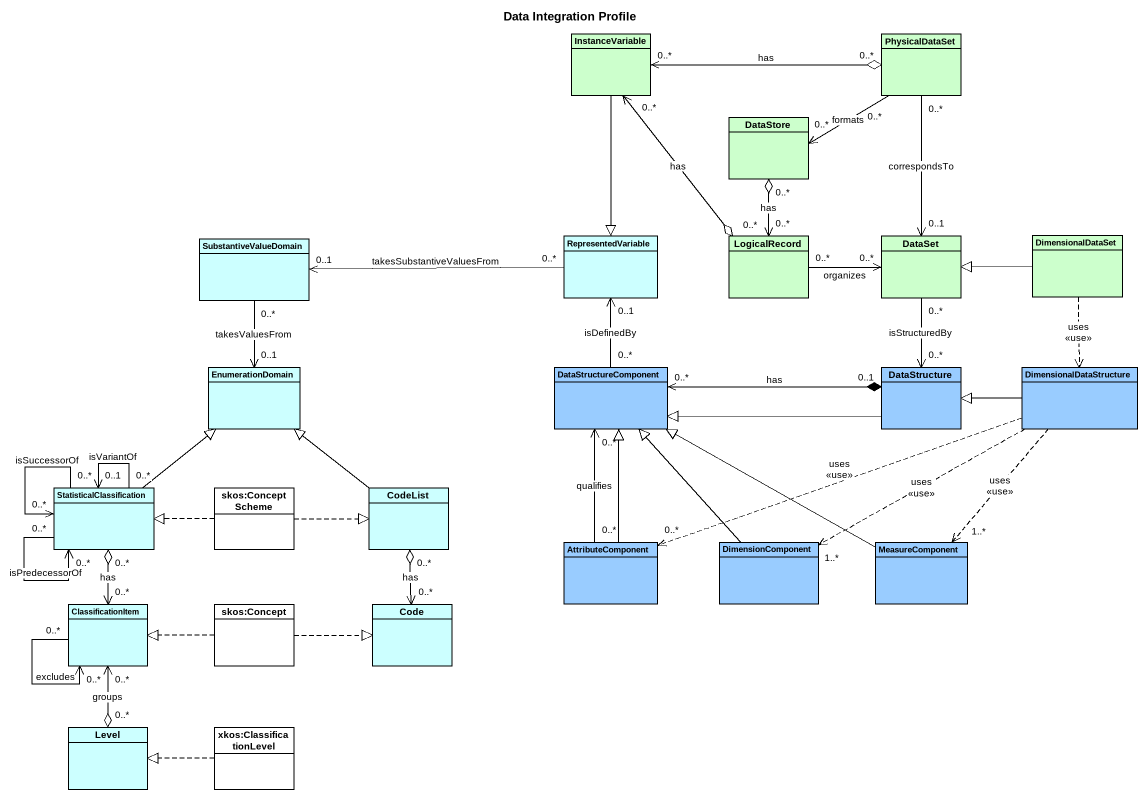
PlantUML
@startuml
title Data Integration Profile
hide circle
hide empty members
class InstanceVariable #CCFFCC
class PhysicalDataSet #CCFFCC
class DataStore #CCFFCC
class SubstantiveValueDomain #CCFFFF
class RepresentedVariable #CCFFFF
class LogicalRecord #CCFFCC
class DataSet #CCFFCC
class DimensionalDataSet #CCFFCC
class EnumerationDomain #CCFFFF
class DataStructureComponent #99CCFF
class DataStructure #99CCFF
class DimensionalDataStructure #99CCFF
class StatisticalClassification #CCFFFF
class "skos:ConceptScheme" as skos_ConceptScheme #FFFFFF
class CodeList #CCFFFF
class AttributeComponent #99CCFF
class DimensionComponent #99CCFF
class MeasureComponent #99CCFF
class ClassificationItem #CCFFFF
class "skos:Concept" as skos_Concept #FFFFFF
class Code #CCFFFF
class Level #CCFFFF
class "xkos:ClassificationLevel" as xkos_ClassificationLevel #FFFFFF
InstanceVariable "0..*" <-right-o "0..*" PhysicalDataSet : has
InstanceVariable --|> RepresentedVariable
InstanceVariable "0..*" <--o "0..*" LogicalRecord : has
PhysicalDataSet "0..*" -left-> "0..*" DataStore : formats
PhysicalDataSet "0..*" --> "0..1" DataSet : correspondsTo
SubstantiveValueDomain "0..*" --> "0..1" EnumerationDomain : takesValuesFrom
RepresentedVariable "0..*" -left-> "0..1" SubstantiveValueDomain : takesSubstantiveValuesFrom
LogicalRecord "0..*" <-up-o "0..*" DataStore : has
LogicalRecord "0..*" -right-> "0..*" DataSet : organizes
DataSet "0..*" --> "0..*" DataStructure : isStructuredBy
DimensionalDataSet -left-|> DataSet
DimensionalDataSet ..> DimensionalDataStructure : uses\n<<use>>
DataStructureComponent "0..*" -up-> "0..1" RepresentedVariable : isDefinedBy
DataStructureComponent "0..*" <-right-* "0..1" DataStructure : has
DataStructure -left-|> DataStructureComponent
DimensionalDataStructure -left-|> DataStructure
DimensionalDataStructure .left.> "0..*" AttributeComponent : uses\n<<use>>
DimensionalDataStructure .left.> "1..*" DimensionComponent : uses\n<<use>>
DimensionalDataStructure ..> "1..*" MeasureComponent : uses\n<<use>>
StatisticalClassification -up-|> EnumerationDomain
StatisticalClassification "0..*" --> "0..1" StatisticalClassification : isVariantOf
StatisticalClassification "0..*" --> "0..*" StatisticalClassification : isSuccessorOf
StatisticalClassification "0..*" --> "0..*" StatisticalClassification : isPredecessorOf
skos_ConceptScheme .left.|> StatisticalClassification
skos_ConceptScheme .right.|> CodeList
CodeList -up-|> EnumerationDomain
AttributeComponent -up-|> DataStructureComponent
AttributeComponent "0..*" -up-> "0..*" DataStructureComponent : qualifies
DimensionComponent -up-|> DataStructureComponent
MeasureComponent -left-|> DataStructureComponent
ClassificationItem "0..*" <-up-o "0..*" StatisticalClassification : has
ClassificationItem "0..*" --> "0..*" ClassificationItem : excludes
ClassificationItem "0..*" <--o "0..*" Level : groups
skos_Concept .left.|> ClassificationItem
skos_Concept .right.|> Code
Code "0..*" <-up-o "0..*" CodeList : has
xkos_ClassificationLevel .left.|> Level
@enduml
